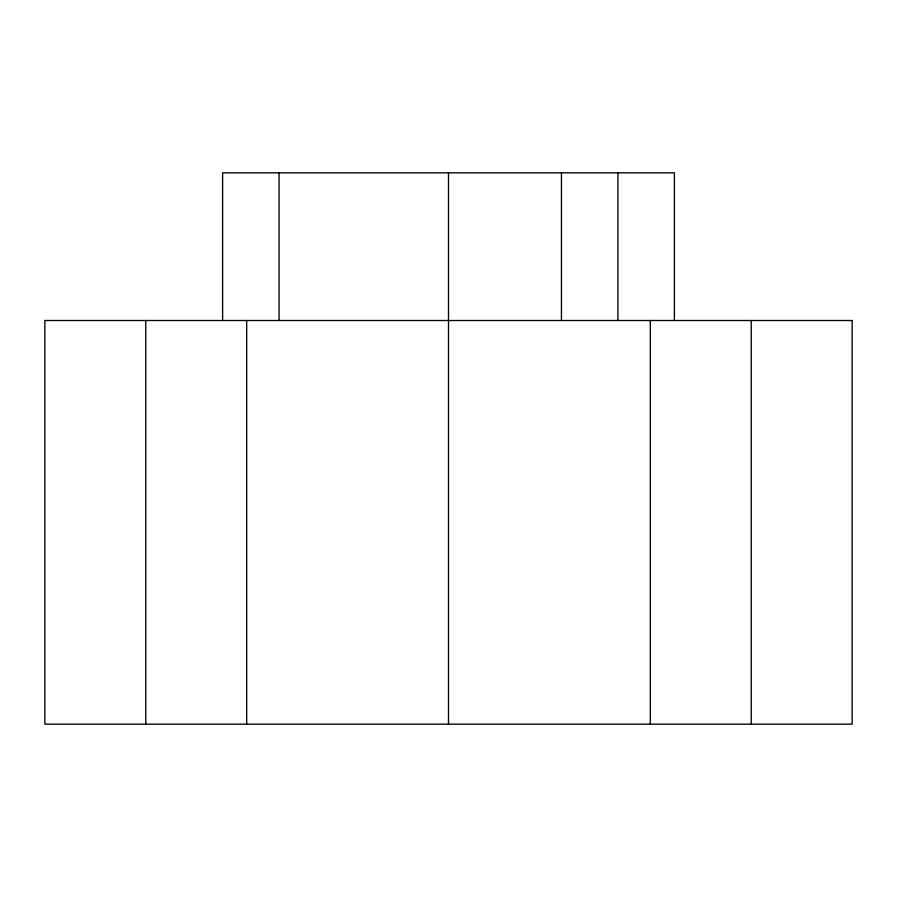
<?xml version="1.0" encoding="UTF-8"?>
<svg xmlns="http://www.w3.org/2000/svg" width="897" height="897" viewBox="0 0 897 897"><rect width="100%" height="100%" fill="white"/><g stroke="black" fill="none" stroke-linecap="round" stroke-linejoin="round"><path stroke-width="1.35" d="M751.238 320.509L751.238 724.159M674.387 320.005L674.387 172.841L222.613 172.841L222.613 320.005M650.325 320.509L650.325 724.159M617.921 172.841L617.921 320.005M561.444 172.841L561.444 320.005M448.5 172.841L448.5 320.005M448.5 320.509L448.5 724.159M279.079 172.841L279.079 320.005M246.675 320.509L246.675 724.159M145.763 320.509L145.763 724.159M852.15 320.509L44.85 320.509L44.85 724.159L852.15 724.159L852.15 320.509"/></g></svg>
